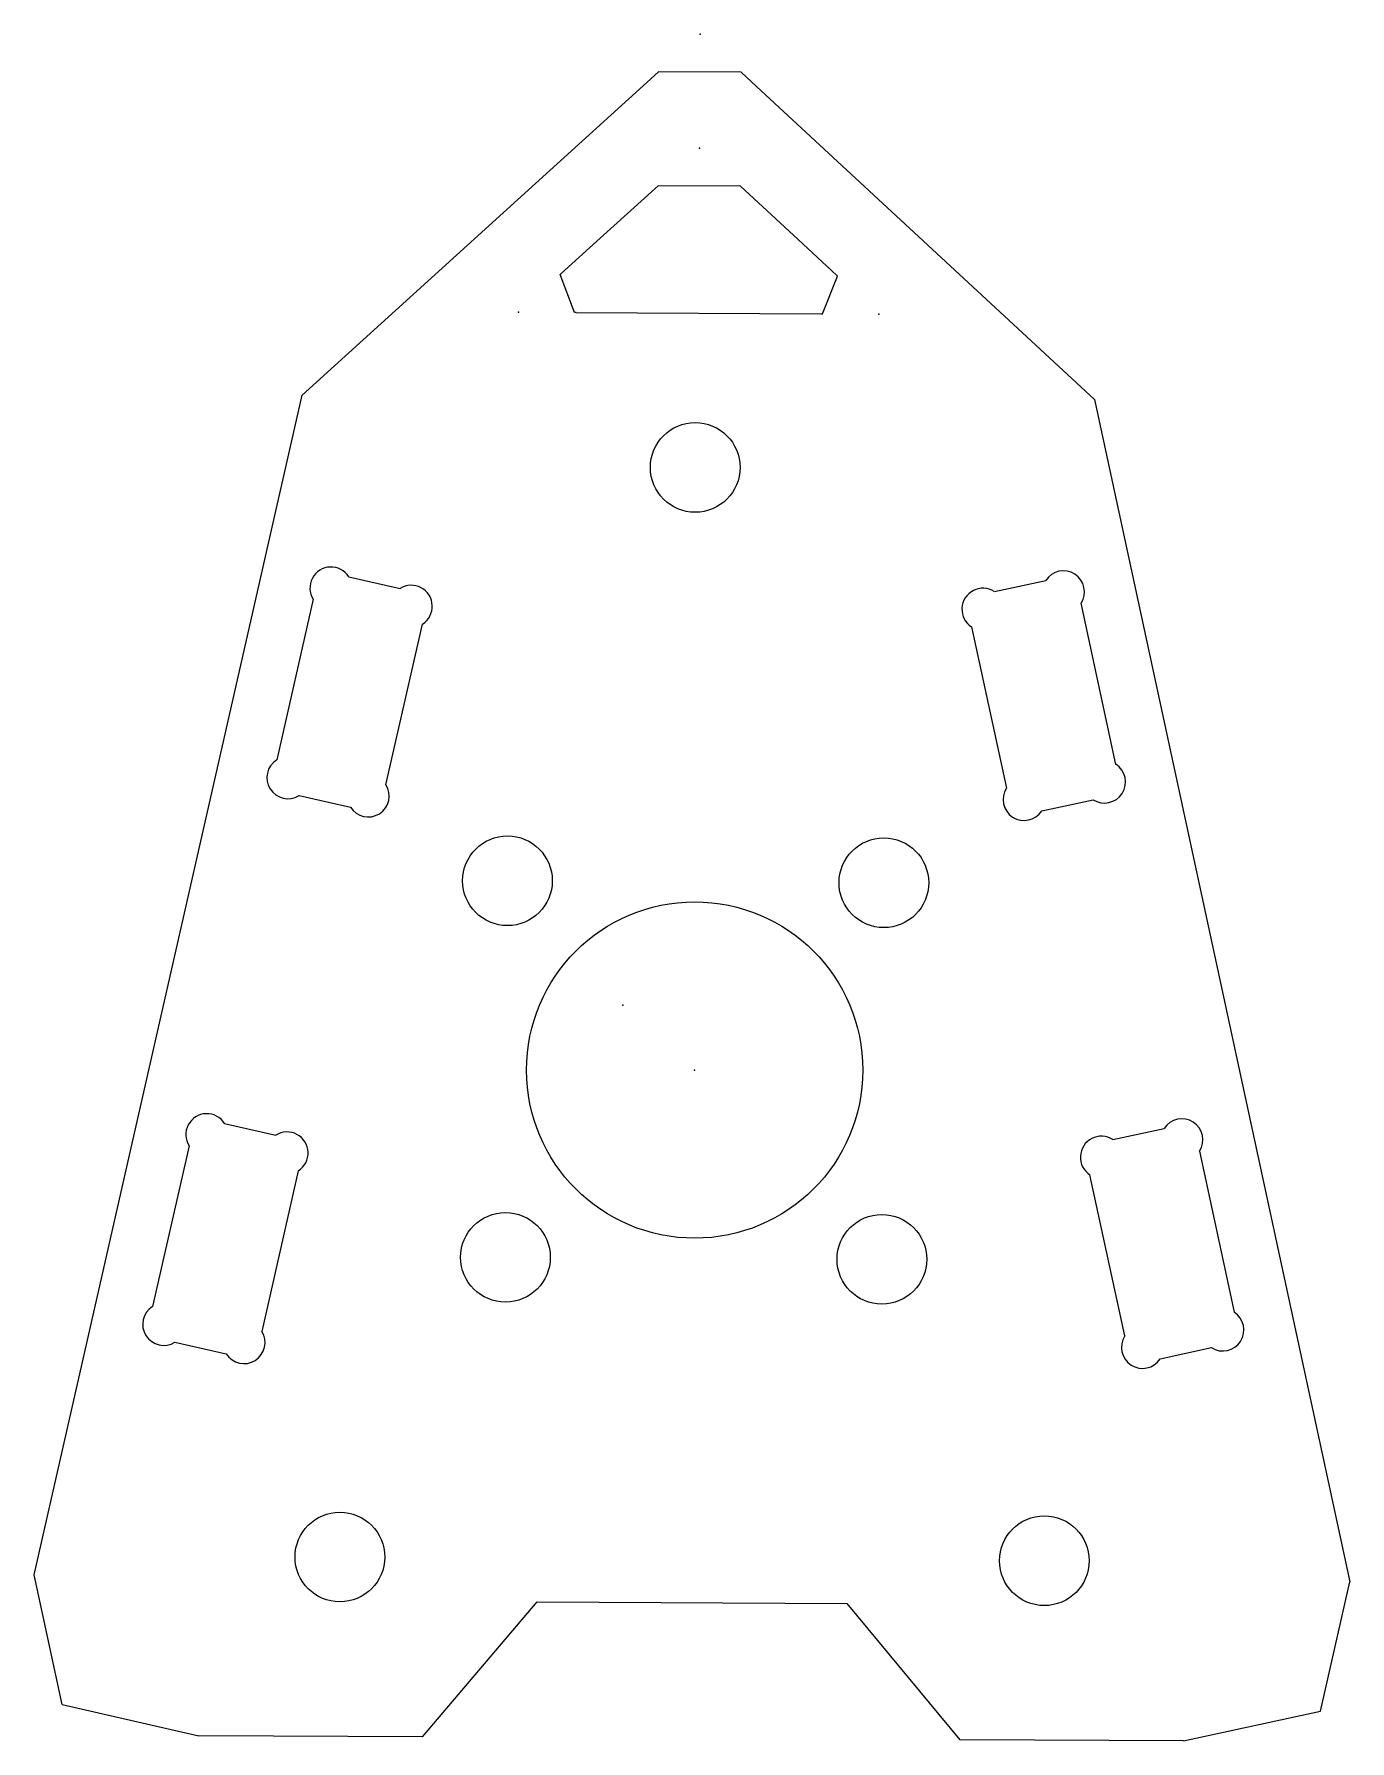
# Model space of a CAD drawing. Header units: millimetres. Extents: x -21 to 26, y -26.2 to 34.6.
import ezdxf

# ---------------------------------------------------------------- set-up
doc = ezdxf.new("R2010")
doc.units = ezdxf.units.MM
doc.header["$MEASUREMENT"] = 0
doc.layers.add('Socle moteur Lithframle v4_Sketch1', color=7, linetype='Continuous')

msp = doc.modelspace()

# ---------------------------------------------------------------- linework, layer by layer
at = {"layer": 'Socle moteur Lithframle v4_Sketch1'}
for p, q in [((0.723, 32.797), (1.278, 33.3)), ((4.227, 33.284), (1.278, 33.3)), ((4.776, 32.775), (4.227, 33.284)), ((-11.449, 21.76), (0.723, 32.797)), ((4.776, 32.775), (16.832, 21.611)), ((-0.807, 27.361), (1.256, 29.231)), ((4.205, 29.215), (1.256, 29.231)), ((4.205, 29.215), (6.259, 27.314)), ((-0.807, 27.361), (-2.195, 26.102)), ((6.259, 27.314), (7.624, 26.05)), ((-2.195, 26.102), (-2.237, 26.063)), ((-1.719, 24.709), (-2.237, 26.063)), ((7.133, 24.663), (7.666, 26.011)), ((7.624, 26.05), (7.666, 26.011)), ((-1.662, 24.709), (-1.719, 24.709)), ((-1.662, 24.709), (7.076, 24.663)), ((7.076, 24.663), (7.133, 24.663)), ((-21.013, -20.328), (-11.449, 21.76)), ((16.832, 21.611), (25.951, -20.576)), ((-9.783, 15.282), (-7.951, 14.866)), ((13.261, 14.754), (15.097, 15.151)), ((-11.052, 14.483), (-12.355, 8.75)), ((17.6, 8.592), (16.358, 14.338)), ((-8.454, 7.864), (-7.151, 13.596)), ((12.448, 13.493), (13.69, 7.747)), ((-11.555, 7.481), (-9.723, 7.065)), ((14.951, 6.935), (16.787, 7.331)), ((-14.214, -4.221), (-12.382, -4.637)), ((17.486, -4.795), (19.323, -4.398)), ((-15.484, -5.02), (-16.786, -10.753)), ((20.584, -5.21), (21.826, -10.956)), ((-11.583, -5.906), (-12.886, -11.639)), ((17.916, -11.801), (16.674, -6.055)), ((-15.987, -12.022), (-14.155, -12.438)), ((19.177, -12.614), (21.013, -12.217)), ((-20.013, -24.954), (-21.013, -20.328)), ((24.903, -25.19), (25.951, -20.576)), ((-7.149, -26.104), (-3.062, -21.284)), ((-3.062, -21.284), (7.992, -21.342)), ((7.992, -21.342), (12.028, -26.205)), ((-20.013, -24.954), (-15.137, -26.062)), ((20.016, -26.247), (24.903, -25.19)), ((-7.149, -26.104), (-15.137, -26.062)), ((20.016, -26.247), (12.028, -26.205))]:
    msp.add_line(p, q, dxfattribs=at)
for centre, radius in [((2.584, 19.186), 1.6), ((-4.118, 4.439), 1.6), ((9.317, 4.368), 1.6), ((2.564, -2.314), 6), ((-4.189, -8.996), 1.6), ((9.246, -9.066), 1.6), ((-10.1, -19.688), 1.6), ((15.045, -19.82), 1.6)]:
    msp.add_circle(centre, radius, dxfattribs=at)
for centre, start, end in [((-10.417, 14.882), 32.1981, 212.1981), ((15.727, 14.745), 327.1981, 147.1981), ((-7.551, 14.231), 302.1981, 122.1981), ((12.854, 14.124), 57.1981, 237.1981), ((-11.955, 8.115), 122.1981, 302.1981), ((17.194, 7.962), 237.1981, 57.1981), ((-9.089, 7.464), 212.1981, 32.1981), ((14.321, 7.341), 147.1981, 327.1981), ((-14.849, -4.621), 32.1981, 212.1981), ((19.953, -4.804), 327.1981, 147.1981), ((-11.983, -5.272), 302.1981, 122.1981), ((17.08, -5.425), 57.1981, 237.1981), ((-16.387, -11.387), 122.1981, 302.1981), ((21.419, -11.587), 237.1981, 57.1981), ((-13.52, -12.039), 212.1981, 32.1981), ((18.546, -12.208), 147.1981, 327.1981)]:
    msp.add_arc(centre, 0.75, start, end, dxfattribs=at)
for p in [(2.759, 34.643), (2.738, 30.574), (-3.719, 24.72), (9.133, 24.652), (0, 0), (2.564, -2.314)]:
    msp.add_point(p, dxfattribs=at)

doc.saveas('drawing.dxf')
